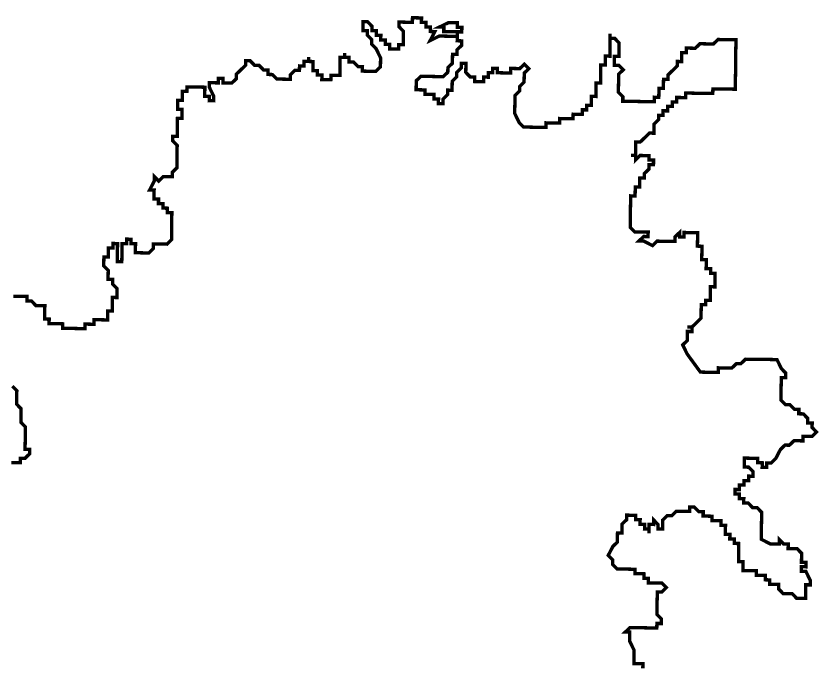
# Model space of a CAD drawing. Header units: metres. Extents: x 257673 to 289848, y 2129691 to 2228029.
# Drawn here: x 260970 to 261678, y 2183308 to 2183881 of the extents above; entities that cross this region are included whole.
import ezdxf

# ---------------------------------------------------------------- set-up
doc = ezdxf.new("R2010")
doc.units = ezdxf.units.M
doc.header["$MEASUREMENT"] = 0
doc.layers.add('HAZARDS LINE', color=1, linetype='Continuous')

msp = doc.modelspace()

# ---------------------------------------------------------------- linework, layer by layer
at = {"layer": 'HAZARDS LINE', "lineweight": 18}
for points in [[(260967.77, 2183634.3, 2.97, 2.97, 0), (260971.73, 2183634.26, 2.97, 2.97, 0), (260975.7, 2183634.21, 2.97, 2.97, 0), (260979.67, 2183634.16, 2.97, 2.97, 0), (260979.62, 2183630.19, 2.97, 2.97, 0), (260983.58, 2183630.14, 2.97, 2.97, 0), (260987.5, 2183626.13, 2.97, 2.97, 0), (260991.46, 2183626.08, 2.97, 2.97, 0), (260995.43, 2183626.03, 2.97, 2.97, 0), (260995.38, 2183622.07, 2.97, 2.97, 0), (260995.28, 2183614.13, 2.97, 2.97, 0), (260999.25, 2183614.09, 2.97, 2.97, 0), (260999.2, 2183610.12, 2.97, 2.97, 0), (261003.17, 2183610.07, 2.97, 2.97, 0), (261007.13, 2183610.02, 2.97, 2.97, 0), (261011.1, 2183609.97, 2.97, 2.97, 0), (261011.05, 2183606.01, 2.97, 2.97, 0), (261015.01, 2183605.96, 2.97, 2.97, 0), (261018.98, 2183605.91, 2.97, 2.97, 0), (261022.94, 2183605.86, 2.97, 2.97, 0), (261026.91, 2183605.81, 2.97, 2.97, 0), (261030.88, 2183605.77, 2.97, 2.97, 0), (261030.92, 2183609.73, 2.97, 2.97, 0), (261038.85, 2183609.63, 2.97, 2.97, 0), (261038.9, 2183613.6, 2.97, 2.97, 0), (261042.87, 2183613.55, 2.97, 2.97, 0), (261046.83, 2183613.5, 2.97, 2.97, 0), (261050.8, 2183613.46, 2.97, 2.97, 0), (261050.85, 2183617.42, 2.97, 2.97, 0), (261050.9, 2183621.39, 2.97, 2.97, 0), (261054.86, 2183621.34, 2.97, 2.97, 0), (261054.91, 2183625.3, 2.97, 2.97, 0), (261054.96, 2183629.27, 2.97, 2.97, 0), (261055.01, 2183633.24, 2.97, 2.97, 0), (261058.97, 2183633.19, 2.97, 2.97, 0), (261059.02, 2183637.15, 2.97, 2.97, 0), (261059.07, 2183641.12, 2.97, 2.97, 0), (261055.15, 2183645.13, 2.97, 2.97, 0), (261055.2, 2183649.1, 2.97, 2.97, 0), (261051.24, 2183649.15, 2.97, 2.97, 0), (261051.28, 2183653.12, 2.97, 2.97, 0), (261051.33, 2183657.08, 2.97, 2.97, 0), (261047.42, 2183661.1, 2.97, 2.97, 0), (261047.46, 2183665.06, 2.97, 2.97, 0), (261047.51, 2183669.03, 2.97, 2.97, 0), (261051.48, 2183668.98, 2.97, 2.97, 0), (261051.53, 2183672.95, 2.97, 2.97, 0), (261051.58, 2183676.91, 2.97, 2.97, 0), (261055.54, 2183676.86, 2.97, 2.97, 0), (261055.59, 2183680.83, 2.97, 2.97, 0), (261059.55, 2183680.78, 2.97, 2.97, 0), (261059.51, 2183676.81, 2.97, 2.97, 0), (261059.46, 2183672.85, 2.97, 2.97, 0), (261059.41, 2183668.88, 2.97, 2.97, 0), (261059.36, 2183664.92, 2.97, 2.97, 0), (261063.33, 2183664.87, 2.97, 2.97, 0), (261063.42, 2183672.8, 2.97, 2.97, 0), (261063.47, 2183676.77, 2.97, 2.97, 0), (261063.52, 2183680.73, 2.97, 2.97, 0), (261067.49, 2183680.68, 2.97, 2.97, 0), (261067.53, 2183684.65, 2.97, 2.97, 0), (261071.5, 2183684.6, 2.97, 2.97, 0), (261071.45, 2183680.63, 2.97, 2.97, 0), (261075.42, 2183680.59, 2.97, 2.97, 0), (261075.37, 2183676.62, 2.97, 2.97, 0), (261075.32, 2183672.65, 2.97, 2.97, 0), (261079.28, 2183672.61, 2.97, 2.97, 0), (261083.25, 2183672.56, 2.97, 2.97, 0), (261087.22, 2183672.51, 2.97, 2.97, 0), (261091.23, 2183676.43, 2.97, 2.97, 0), (261091.28, 2183680.39, 2.97, 2.97, 0), (261095.24, 2183680.34, 2.97, 2.97, 0), (261099.21, 2183680.29, 2.97, 2.97, 0), (261103.17, 2183680.25, 2.97, 2.97, 0), (261107.19, 2183684.16, 2.97, 2.97, 0), (261107.28, 2183692.1, 2.97, 2.97, 0), (261107.33, 2183696.06, 2.97, 2.97, 0), (261107.38, 2183700.03, 2.97, 2.97, 0), (261107.43, 2183703.99, 2.97, 2.97, 0), (261107.48, 2183707.96, 2.97, 2.97, 0), (261103.51, 2183708.01, 2.97, 2.97, 0), (261103.56, 2183711.97, 2.97, 2.97, 0), (261099.6, 2183712.02, 2.97, 2.97, 0), (261099.65, 2183715.99, 2.97, 2.97, 0), (261095.68, 2183716.04, 2.97, 2.97, 0), (261095.73, 2183720, 2.97, 2.97, 0), (261091.76, 2183720.05, 2.97, 2.97, 0), (261091.81, 2183724.02, 2.97, 2.97, 0), (261091.86, 2183727.98, 2.97, 2.97, 0), (261087.89, 2183728.03, 2.97, 2.97, 0), (261091.96, 2183735.92, 2.97, 2.97, 0), (261092.01, 2183739.88, 2.97, 2.97, 0), (261095.92, 2183735.87, 2.97, 2.97, 0), (261099.94, 2183739.78, 2.97, 2.97, 0), (261103.9, 2183739.74, 2.97, 2.97, 0), (261107.87, 2183739.69, 2.97, 2.97, 0), (261107.92, 2183743.65, 2.97, 2.97, 0), (261111.93, 2183747.57, 2.97, 2.97, 0), (261111.98, 2183751.54, 2.97, 2.97, 0), (261112.03, 2183755.5, 2.97, 2.97, 0), (261112.08, 2183759.47, 2.97, 2.97, 0), (261112.12, 2183763.44, 2.97, 2.97, 0), (261112.17, 2183767.4, 2.97, 2.97, 0), (261108.26, 2183771.42, 2.97, 2.97, 0), (261108.3, 2183775.38, 2.97, 2.97, 0), (261112.27, 2183775.33, 2.97, 2.97, 0), (261112.32, 2183779.3, 2.97, 2.97, 0), (261112.37, 2183783.26, 2.97, 2.97, 0), (261112.41, 2183787.23, 2.97, 2.97, 0), (261112.46, 2183791.2, 2.97, 2.97, 0), (261116.43, 2183791.15, 2.97, 2.97, 0), (261116.48, 2183795.11, 2.97, 2.97, 0), (261116.53, 2183799.08, 2.97, 2.97, 0), (261112.56, 2183799.13, 2.97, 2.97, 0), (261112.61, 2183803.09, 2.97, 2.97, 0), (261112.66, 2183807.06, 2.97, 2.97, 0), (261116.62, 2183807.01, 2.97, 2.97, 0), (261116.67, 2183810.98, 2.97, 2.97, 0), (261116.72, 2183814.94, 2.97, 2.97, 0), (261120.69, 2183814.9, 2.97, 2.97, 0), (261120.73, 2183818.86, 2.97, 2.97, 0), (261124.7, 2183818.81, 2.97, 2.97, 0), (261128.66, 2183818.76, 2.97, 2.97, 0), (261132.63, 2183818.72, 2.97, 2.97, 0), (261136.6, 2183818.67, 2.97, 2.97, 0), (261136.55, 2183814.7, 2.97, 2.97, 0), (261136.5, 2183810.74, 2.97, 2.97, 0), (261140.46, 2183810.69, 2.97, 2.97, 0), (261140.42, 2183806.72, 2.97, 2.97, 0), (261144.38, 2183806.67, 2.97, 2.97, 0), (261144.43, 2183810.64, 2.97, 2.97, 0), (261140.56, 2183818.62, 2.97, 2.97, 0), (261140.61, 2183822.59, 2.97, 2.97, 0), (261144.57, 2183822.54, 2.97, 2.97, 0), (261148.54, 2183822.49, 2.97, 2.97, 0), (261148.59, 2183826.45, 2.97, 2.97, 0), (261152.55, 2183826.41, 2.97, 2.97, 0), (261152.51, 2183822.44, 2.97, 2.97, 0), (261156.47, 2183822.39, 2.97, 2.97, 0), (261160.44, 2183822.34, 2.97, 2.97, 0), (261164.45, 2183826.26, 2.97, 2.97, 0), (261164.5, 2183830.23, 2.97, 2.97, 0), (261168.51, 2183834.14, 2.97, 2.97, 0), (261172.53, 2183838.06, 2.97, 2.97, 0), (261172.57, 2183842.03, 2.97, 2.97, 0), (261176.54, 2183841.98, 2.97, 2.97, 0), (261180.46, 2183837.96, 2.97, 2.97, 0), (261184.42, 2183837.92, 2.97, 2.97, 0), (261188.34, 2183833.9, 2.97, 2.97, 0), (261192.3, 2183833.85, 2.97, 2.97, 0), (261192.26, 2183829.89, 2.97, 2.97, 0), (261196.22, 2183829.84, 2.97, 2.97, 0), (261200.14, 2183825.82, 2.97, 2.97, 0), (261204.1, 2183825.77, 2.97, 2.97, 0), (261208.07, 2183825.73, 2.97, 2.97, 0), (261212.03, 2183825.68, 2.97, 2.97, 0), (261212.08, 2183829.64, 2.97, 2.97, 0), (261216.1, 2183833.56, 2.97, 2.97, 0), (261220.06, 2183833.51, 2.97, 2.97, 0), (261220.11, 2183837.48, 2.97, 2.97, 0), (261224.08, 2183837.43, 2.97, 2.97, 0), (261224.12, 2183841.4, 2.97, 2.97, 0), (261228.09, 2183841.35, 2.97, 2.97, 0), (261228.14, 2183845.31, 2.97, 2.97, 0), (261228.09, 2183841.35, 2.97, 2.97, 0), (261232.06, 2183841.3, 2.97, 2.97, 0), (261232.01, 2183837.33, 2.97, 2.97, 0), (261231.96, 2183833.37, 2.97, 2.97, 0), (261235.92, 2183833.32, 2.97, 2.97, 0), (261235.87, 2183829.35, 2.97, 2.97, 0), (261239.84, 2183829.3, 2.97, 2.97, 0), (261239.79, 2183825.34, 2.97, 2.97, 0), (261243.76, 2183825.29, 2.97, 2.97, 0), (261247.72, 2183825.24, 2.97, 2.97, 0), (261247.77, 2183829.21, 2.97, 2.97, 0), (261251.74, 2183829.16, 2.97, 2.97, 0), (261255.7, 2183829.11, 2.97, 2.97, 0), (261255.75, 2183833.08, 2.97, 2.97, 0), (261255.8, 2183837.04, 2.97, 2.97, 0), (261255.85, 2183841.01, 2.97, 2.97, 0), (261255.9, 2183844.97, 2.97, 2.97, 0), (261259.86, 2183844.93, 2.97, 2.97, 0), (261259.91, 2183848.89, 2.97, 2.97, 0), (261259.86, 2183844.93, 2.97, 2.97, 0), (261263.83, 2183844.88, 2.97, 2.97, 0), (261263.78, 2183840.91, 2.97, 2.97, 0), (261267.74, 2183840.86, 2.97, 2.97, 0), (261271.66, 2183836.85, 2.97, 2.97, 0), (261275.63, 2183836.8, 2.97, 2.97, 0), (261275.58, 2183832.83, 2.97, 2.97, 0), (261279.54, 2183832.78, 2.97, 2.97, 0), (261283.51, 2183832.74, 2.97, 2.97, 0), (261287.47, 2183832.69, 2.97, 2.97, 0), (261291.49, 2183836.61, 2.97, 2.97, 0), (261291.54, 2183840.57, 2.97, 2.97, 0), (261291.58, 2183844.54, 2.97, 2.97, 0), (261287.72, 2183852.52, 2.97, 2.97, 0), (261283.8, 2183856.53, 2.97, 2.97, 0), (261283.85, 2183860.5, 2.97, 2.97, 0), (261279.93, 2183864.51, 2.97, 2.97, 0), (261279.98, 2183868.48, 2.97, 2.97, 0), (261276.01, 2183868.53, 2.97, 2.97, 0), (261276.06, 2183872.49, 2.97, 2.97, 0), (261276.11, 2183876.46, 2.97, 2.97, 0), (261280.08, 2183876.41, 2.97, 2.97, 0), (261283.99, 2183872.4, 2.97, 2.97, 0), (261283.94, 2183868.43, 2.97, 2.97, 0), (261287.91, 2183868.38, 2.97, 2.97, 0), (261287.86, 2183864.42, 2.97, 2.97, 0), (261291.83, 2183864.37, 2.97, 2.97, 0), (261291.78, 2183860.4, 2.97, 2.97, 0), (261295.74, 2183860.35, 2.97, 2.97, 0), (261295.69, 2183856.39, 2.97, 2.97, 0), (261299.66, 2183856.34, 2.97, 2.97, 0), (261299.61, 2183852.37, 2.97, 2.97, 0), (261303.58, 2183852.32, 2.97, 2.97, 0), (261307.54, 2183852.28, 2.97, 2.97, 0), (261307.59, 2183856.24, 2.97, 2.97, 0), (261311.56, 2183856.19, 2.97, 2.97, 0), (261311.6, 2183860.16, 2.97, 2.97, 0), (261311.65, 2183864.12, 2.97, 2.97, 0), (261311.7, 2183868.09, 2.97, 2.97, 0), (261307.79, 2183872.11, 2.97, 2.97, 0), (261307.83, 2183876.07, 2.97, 2.97, 0), (261311.8, 2183876.02, 2.97, 2.97, 0), (261315.76, 2183875.97, 2.97, 2.97, 0), (261319.73, 2183875.93, 2.97, 2.97, 0), (261319.78, 2183879.89, 2.97, 2.97, 0), (261323.74, 2183879.84, 2.97, 2.97, 0), (261327.71, 2183879.79, 2.97, 2.97, 0), (261327.66, 2183875.83, 2.97, 2.97, 0), (261331.63, 2183875.78, 2.97, 2.97, 0), (261331.58, 2183871.81, 2.97, 2.97, 0), (261335.54, 2183871.77, 2.97, 2.97, 0), (261335.49, 2183867.8, 2.97, 2.97, 0), (261339.46, 2183867.75, 2.97, 2.97, 0), (261335.4, 2183859.87, 2.97, 2.97, 0), (261343.38, 2183863.74, 2.97, 2.97, 0), (261351.31, 2183863.64, 2.97, 2.97, 0), (261359.24, 2183863.54, 2.97, 2.97, 0), (261359.29, 2183867.51, 2.97, 2.97, 0), (261355.32, 2183867.56, 2.97, 2.97, 0), (261351.36, 2183867.61, 2.97, 2.97, 0), (261347.39, 2183867.65, 2.97, 2.97, 0), (261347.44, 2183871.62, 2.97, 2.97, 0), (261343.47, 2183871.67, 2.97, 2.97, 0), (261351.45, 2183875.54, 2.97, 2.97, 0), (261359.38, 2183875.44, 2.97, 2.97, 0), (261359.33, 2183871.47, 2.97, 2.97, 0), (261363.3, 2183871.43, 2.97, 2.97, 0), (261363.25, 2183867.46, 2.97, 2.97, 0), (261359.29, 2183867.51, 2.97, 2.97, 0), (261359.24, 2183863.54, 2.97, 2.97, 0), (261359.19, 2183859.58, 2.97, 2.97, 0), (261363.15, 2183859.53, 2.97, 2.97, 0), (261363.11, 2183855.56, 2.97, 2.97, 0), (261359.09, 2183851.64, 2.97, 2.97, 0), (261359.04, 2183847.68, 2.97, 2.97, 0), (261355.08, 2183847.73, 2.97, 2.97, 0), (261355.03, 2183843.76, 2.97, 2.97, 0), (261354.98, 2183839.79, 2.97, 2.97, 0), (261350.97, 2183835.88, 2.97, 2.97, 0), (261350.92, 2183831.91, 2.97, 2.97, 0), (261346.9, 2183827.99, 2.97, 2.97, 0), (261342.94, 2183828.04, 2.97, 2.97, 0), (261338.97, 2183828.09, 2.97, 2.97, 0), (261335.01, 2183828.14, 2.97, 2.97, 0), (261331.04, 2183828.19, 2.97, 2.97, 0), (261327.08, 2183828.24, 2.97, 2.97, 0), (261323.06, 2183824.32, 2.97, 2.97, 0), (261323.02, 2183820.35, 2.97, 2.97, 0), (261322.97, 2183816.39, 2.97, 2.97, 0), (261326.93, 2183816.34, 2.97, 2.97, 0), (261330.9, 2183816.29, 2.97, 2.97, 0), (261330.85, 2183812.32, 2.97, 2.97, 0), (261334.81, 2183812.28, 2.97, 2.97, 0), (261338.78, 2183812.23, 2.97, 2.97, 0), (261338.73, 2183808.26, 2.97, 2.97, 0), (261342.7, 2183808.21, 2.97, 2.97, 0), (261342.65, 2183804.25, 2.97, 2.97, 0), (261346.61, 2183804.2, 2.97, 2.97, 0), (261346.66, 2183808.16, 2.97, 2.97, 0), (261350.68, 2183812.08, 2.97, 2.97, 0), (261350.72, 2183816.05, 2.97, 2.97, 0), (261354.69, 2183816, 2.97, 2.97, 0), (261354.74, 2183819.96, 2.97, 2.97, 0), (261354.79, 2183823.93, 2.97, 2.97, 0), (261358.8, 2183827.85, 2.97, 2.97, 0), (261358.85, 2183831.81, 2.97, 2.97, 0), (261362.86, 2183835.73, 2.97, 2.97, 0), (261362.91, 2183839.7, 2.97, 2.97, 0), (261366.88, 2183839.65, 2.97, 2.97, 0), (261366.83, 2183835.68, 2.97, 2.97, 0), (261366.78, 2183831.72, 2.97, 2.97, 0), (261370.7, 2183827.7, 2.97, 2.97, 0), (261374.66, 2183827.65, 2.97, 2.97, 0), (261374.61, 2183823.69, 2.97, 2.97, 0), (261378.58, 2183823.64, 2.97, 2.97, 0), (261382.54, 2183823.59, 2.97, 2.97, 0), (261382.59, 2183827.56, 2.97, 2.97, 0), (261386.56, 2183827.51, 2.97, 2.97, 0), (261386.61, 2183831.47, 2.97, 2.97, 0), (261390.57, 2183831.43, 2.97, 2.97, 0), (261390.62, 2183835.39, 2.97, 2.97, 0), (261394.59, 2183835.34, 2.97, 2.97, 0), (261394.54, 2183831.38, 2.97, 2.97, 0), (261398.5, 2183831.33, 2.97, 2.97, 0), (261402.47, 2183831.28, 2.97, 2.97, 0), (261406.43, 2183831.23, 2.97, 2.97, 0), (261406.48, 2183835.2, 2.97, 2.97, 0), (261410.45, 2183835.15, 2.97, 2.97, 0), (261414.41, 2183835.1, 2.97, 2.97, 0), (261418.43, 2183839.02, 2.97, 2.97, 0), (261422.34, 2183835, 2.97, 2.97, 0), (261418.33, 2183831.09, 2.97, 2.97, 0), (261418.28, 2183827.12, 2.97, 2.97, 0), (261418.23, 2183823.15, 2.97, 2.97, 0), (261414.22, 2183819.24, 2.97, 2.97, 0), (261414.17, 2183815.27, 2.97, 2.97, 0), (261410.16, 2183811.35, 2.97, 2.97, 0), (261410.11, 2183807.39, 2.97, 2.97, 0), (261410.06, 2183803.42, 2.97, 2.97, 0), (261410.01, 2183799.46, 2.97, 2.97, 0), (261409.96, 2183795.49, 2.97, 2.97, 0), (261413.83, 2183787.51, 2.97, 2.97, 0), (261417.75, 2183783.49, 2.97, 2.97, 0), (261421.71, 2183783.45, 2.97, 2.97, 0), (261425.68, 2183783.4, 2.97, 2.97, 0), (261429.64, 2183783.35, 2.97, 2.97, 0), (261433.61, 2183783.3, 2.97, 2.97, 0), (261437.57, 2183783.25, 2.97, 2.97, 0), (261437.62, 2183787.22, 2.97, 2.97, 0), (261441.59, 2183787.17, 2.97, 2.97, 0), (261445.55, 2183787.12, 2.97, 2.97, 0), (261449.52, 2183787.07, 2.97, 2.97, 0), (261449.57, 2183791.04, 2.97, 2.97, 0), (261453.53, 2183790.99, 2.97, 2.97, 0), (261457.5, 2183790.94, 2.97, 2.97, 0), (261461.46, 2183790.89, 2.97, 2.97, 0), (261461.51, 2183794.86, 2.97, 2.97, 0), (261465.48, 2183794.81, 2.97, 2.97, 0), (261469.44, 2183794.76, 2.97, 2.97, 0), (261469.49, 2183798.73, 2.97, 2.97, 0), (261473.46, 2183798.68, 2.97, 2.97, 0), (261473.51, 2183802.65, 2.97, 2.97, 0), (261477.47, 2183802.6, 2.97, 2.97, 0), (261477.52, 2183806.56, 2.97, 2.97, 0), (261477.57, 2183810.53, 2.97, 2.97, 0), (261481.53, 2183810.48, 2.97, 2.97, 0), (261481.58, 2183814.45, 2.97, 2.97, 0), (261481.63, 2183818.41, 2.97, 2.97, 0), (261481.68, 2183822.38, 2.97, 2.97, 0), (261485.64, 2183822.33, 2.97, 2.97, 0), (261485.69, 2183826.3, 2.97, 2.97, 0), (261485.74, 2183830.26, 2.97, 2.97, 0), (261485.79, 2183834.23, 2.97, 2.97, 0), (261485.84, 2183838.19, 2.97, 2.97, 0), (261489.8, 2183838.15, 2.97, 2.97, 0), (261489.85, 2183842.11, 2.97, 2.97, 0), (261489.9, 2183846.08, 2.97, 2.97, 0), (261493.87, 2183846.03, 2.97, 2.97, 0), (261493.91, 2183849.99, 2.97, 2.97, 0), (261493.96, 2183853.96, 2.97, 2.97, 0), (261494.01, 2183857.93, 2.97, 2.97, 0), (261494.06, 2183861.89, 2.97, 2.97, 0), (261494.11, 2183865.86, 2.97, 2.97, 0), (261494.06, 2183861.89, 2.97, 2.97, 0), (261498.03, 2183861.84, 2.97, 2.97, 0), (261501.94, 2183857.83, 2.97, 2.97, 0), (261501.89, 2183853.86, 2.97, 2.97, 0), (261501.85, 2183849.9, 2.97, 2.97, 0), (261501.8, 2183845.93, 2.97, 2.97, 0), (261497.83, 2183845.98, 2.97, 2.97, 0), (261497.78, 2183842.01, 2.97, 2.97, 0), (261497.73, 2183838.05, 2.97, 2.97, 0), (261501.7, 2183838, 2.97, 2.97, 0), (261505.62, 2183833.98, 2.97, 2.97, 0), (261501.6, 2183830.07, 2.97, 2.97, 0), (261501.55, 2183826.1, 2.97, 2.97, 0), (261501.51, 2183822.14, 2.97, 2.97, 0), (261501.46, 2183818.17, 2.97, 2.97, 0), (261501.41, 2183814.2, 2.97, 2.97, 0), (261505.33, 2183810.19, 2.97, 2.97, 0), (261505.28, 2183806.22, 2.97, 2.97, 0), (261509.24, 2183806.17, 2.97, 2.97, 0), (261513.21, 2183806.13, 2.97, 2.97, 0), (261517.17, 2183806.08, 2.97, 2.97, 0), (261521.14, 2183806.03, 2.97, 2.97, 0), (261525.1, 2183805.98, 2.97, 2.97, 0), (261529.07, 2183805.93, 2.97, 2.97, 0), (261533.03, 2183805.88, 2.97, 2.97, 0), (261533.08, 2183809.85, 2.97, 2.97, 0), (261537.05, 2183809.8, 2.97, 2.97, 0), (261537.1, 2183813.77, 2.97, 2.97, 0), (261537.15, 2183817.73, 2.97, 2.97, 0), (261541.11, 2183817.68, 2.97, 2.97, 0), (261541.16, 2183821.65, 2.97, 2.97, 0), (261541.21, 2183825.62, 2.97, 2.97, 0), (261545.17, 2183825.57, 2.97, 2.97, 0), (261545.22, 2183829.53, 2.97, 2.97, 0), (261549.24, 2183833.45, 2.97, 2.97, 0), (261553.25, 2183837.37, 2.97, 2.97, 0), (261553.3, 2183841.33, 2.97, 2.97, 0), (261557.26, 2183841.29, 2.97, 2.97, 0), (261557.31, 2183845.25, 2.97, 2.97, 0), (261557.36, 2183849.22, 2.97, 2.97, 0), (261561.33, 2183849.17, 2.97, 2.97, 0), (261561.37, 2183853.14, 2.97, 2.97, 0), (261565.34, 2183853.09, 2.97, 2.97, 0), (261569.3, 2183853.04, 2.97, 2.97, 0), (261573.32, 2183856.96, 2.97, 2.97, 0), (261577.28, 2183856.91, 2.97, 2.97, 0), (261581.25, 2183856.86, 2.97, 2.97, 0), (261585.21, 2183856.81, 2.97, 2.97, 0), (261589.23, 2183860.73, 2.97, 2.97, 0), (261593.19, 2183860.68, 2.97, 2.97, 0), (261597.16, 2183860.63, 2.97, 2.97, 0), (261601.12, 2183860.58, 2.97, 2.97, 0), (261605.09, 2183860.53, 2.97, 2.97, 0), (261605.04, 2183856.57, 2.97, 2.97, 0), (261604.99, 2183852.6, 2.97, 2.97, 0), (261604.94, 2183848.64, 2.97, 2.97, 0), (261604.9, 2183844.67, 2.97, 2.97, 0), (261604.85, 2183840.7, 2.97, 2.97, 0), (261604.8, 2183836.74, 2.97, 2.97, 0), (261604.75, 2183832.77, 2.97, 2.97, 0), (261604.7, 2183828.81, 2.97, 2.97, 0), (261604.65, 2183824.84, 2.97, 2.97, 0), (261604.6, 2183820.87, 2.97, 2.97, 0), (261604.56, 2183816.91, 2.97, 2.97, 0), (261600.59, 2183816.96, 2.97, 2.97, 0), (261596.63, 2183817, 2.97, 2.97, 0), (261592.66, 2183817.05, 2.97, 2.97, 0), (261588.69, 2183817.1, 2.97, 2.97, 0), (261584.73, 2183817.15, 2.97, 2.97, 0), (261584.68, 2183813.18, 2.97, 2.97, 0), (261580.72, 2183813.23, 2.97, 2.97, 0), (261576.75, 2183813.28, 2.97, 2.97, 0), (261572.78, 2183813.33, 2.97, 2.97, 0), (261568.82, 2183813.38, 2.97, 2.97, 0), (261564.85, 2183813.43, 2.97, 2.97, 0), (261560.89, 2183813.48, 2.97, 2.97, 0), (261560.84, 2183809.51, 2.97, 2.97, 0), (261556.87, 2183809.56, 2.97, 2.97, 0), (261552.91, 2183809.61, 2.97, 2.97, 0), (261552.86, 2183805.64, 2.97, 2.97, 0), (261548.9, 2183805.69, 2.97, 2.97, 0), (261548.85, 2183801.72, 2.97, 2.97, 0), (261544.88, 2183801.77, 2.97, 2.97, 0), (261544.83, 2183797.81, 2.97, 2.97, 0), (261540.87, 2183797.85, 2.97, 2.97, 0), (261540.82, 2183793.89, 2.97, 2.97, 0), (261536.85, 2183793.94, 2.97, 2.97, 0), (261536.81, 2183789.97, 2.97, 2.97, 0), (261532.79, 2183786.05, 2.97, 2.97, 0), (261532.74, 2183782.09, 2.97, 2.97, 0), (261532.69, 2183778.12, 2.97, 2.97, 0), (261528.73, 2183778.17, 2.97, 2.97, 0), (261524.72, 2183774.25, 2.97, 2.97, 0), (261520.7, 2183770.34, 2.97, 2.97, 0), (261516.74, 2183770.38, 2.97, 2.97, 0), (261516.69, 2183766.42, 2.97, 2.97, 0), (261516.64, 2183762.45, 2.97, 2.97, 0), (261516.59, 2183758.49, 2.97, 2.97, 0), (261512.63, 2183758.53, 2.97, 2.97, 0), (261516.59, 2183758.49, 2.97, 2.97, 0), (261516.54, 2183754.52, 2.97, 2.97, 0), (261520.56, 2183758.44, 2.97, 2.97, 0), (261528.49, 2183758.34, 2.97, 2.97, 0), (261528.44, 2183754.37, 2.97, 2.97, 0), (261532.4, 2183754.33, 2.97, 2.97, 0), (261532.35, 2183750.36, 2.97, 2.97, 0), (261528.39, 2183750.41, 2.97, 2.97, 0), (261528.34, 2183746.44, 2.97, 2.97, 0), (261524.33, 2183742.52, 2.97, 2.97, 0), (261524.28, 2183738.56, 2.97, 2.97, 0), (261520.31, 2183738.61, 2.97, 2.97, 0), (261520.26, 2183734.64, 2.97, 2.97, 0), (261520.22, 2183730.68, 2.97, 2.97, 0), (261516.25, 2183730.72, 2.97, 2.97, 0), (261516.2, 2183726.76, 2.97, 2.97, 0), (261516.15, 2183722.79, 2.97, 2.97, 0), (261512.19, 2183722.84, 2.97, 2.97, 0), (261512.14, 2183718.87, 2.97, 2.97, 0), (261512.09, 2183714.91, 2.97, 2.97, 0), (261512.04, 2183710.94, 2.97, 2.97, 0), (261511.99, 2183706.98, 2.97, 2.97, 0), (261511.95, 2183703.01, 2.97, 2.97, 0), (261511.9, 2183699.04, 2.97, 2.97, 0), (261511.85, 2183695.08, 2.97, 2.97, 0), (261515.77, 2183691.06, 2.97, 2.97, 0), (261519.73, 2183691.02, 2.97, 2.97, 0), (261523.7, 2183690.97, 2.97, 2.97, 0), (261527.66, 2183690.92, 2.97, 2.97, 0), (261527.61, 2183686.95, 2.97, 2.97, 0), (261523.65, 2183687, 2.97, 2.97, 0), (261519.63, 2183683.08, 2.97, 2.97, 0), (261523.6, 2183683.03, 2.97, 2.97, 0), (261531.48, 2183678.97, 2.97, 2.97, 0), (261535.5, 2183682.89, 2.97, 2.97, 0), (261539.46, 2183682.84, 2.97, 2.97, 0), (261543.43, 2183682.79, 2.97, 2.97, 0), (261547.39, 2183682.74, 2.97, 2.97, 0), (261551.36, 2183682.7, 2.97, 2.97, 0), (261551.41, 2183686.66, 2.97, 2.97, 0), (261555.42, 2183690.58, 2.97, 2.97, 0), (261555.37, 2183686.61, 2.97, 2.97, 0), (261559.34, 2183686.56, 2.97, 2.97, 0), (261559.38, 2183690.53, 2.97, 2.97, 0), (261563.35, 2183690.48, 2.97, 2.97, 0), (261567.32, 2183690.43, 2.97, 2.97, 0), (261571.28, 2183690.38, 2.97, 2.97, 0), (261571.23, 2183686.42, 2.97, 2.97, 0), (261571.18, 2183682.45, 2.97, 2.97, 0), (261571.13, 2183678.49, 2.97, 2.97, 0), (261575.1, 2183678.44, 2.97, 2.97, 0), (261575.05, 2183674.47, 2.97, 2.97, 0), (261575, 2183670.51, 2.97, 2.97, 0), (261574.95, 2183666.54, 2.97, 2.97, 0), (261578.92, 2183666.49, 2.97, 2.97, 0), (261578.87, 2183662.53, 2.97, 2.97, 0), (261578.82, 2183658.56, 2.97, 2.97, 0), (261582.79, 2183658.51, 2.97, 2.97, 0), (261582.74, 2183654.54, 2.97, 2.97, 0), (261586.71, 2183654.5, 2.97, 2.97, 0), (261586.66, 2183650.53, 2.97, 2.97, 0), (261586.61, 2183646.56, 2.97, 2.97, 0), (261586.56, 2183642.6, 2.97, 2.97, 0), (261582.59, 2183642.65, 2.97, 2.97, 0), (261582.55, 2183638.68, 2.97, 2.97, 0), (261582.5, 2183634.72, 2.97, 2.97, 0), (261582.45, 2183630.75, 2.97, 2.97, 0), (261578.48, 2183630.8, 2.97, 2.97, 0), (261578.43, 2183626.83, 2.97, 2.97, 0), (261574.47, 2183626.88, 2.97, 2.97, 0), (261574.42, 2183622.91, 2.97, 2.97, 0), (261574.37, 2183618.95, 2.97, 2.97, 0), (261574.32, 2183614.98, 2.97, 2.97, 0), (261570.31, 2183611.06, 2.97, 2.97, 0), (261566.3, 2183607.15, 2.97, 2.97, 0), (261562.33, 2183607.2, 2.97, 2.97, 0), (261566.3, 2183607.15, 2.97, 2.97, 0), (261566.25, 2183603.18, 2.97, 2.97, 0), (261562.28, 2183603.23, 2.97, 2.97, 0), (261562.23, 2183599.26, 2.97, 2.97, 0), (261562.18, 2183595.3, 2.97, 2.97, 0), (261558.17, 2183591.38, 2.97, 2.97, 0), (261562.04, 2183583.4, 2.97, 2.97, 0), (261573.74, 2183567.39, 2.97, 2.97, 0), (261577.71, 2183567.34, 2.97, 2.97, 0), (261581.67, 2183567.29, 2.97, 2.97, 0), (261585.64, 2183567.24, 2.97, 2.97, 0), (261589.6, 2183567.2, 2.97, 2.97, 0), (261589.65, 2183571.16, 2.97, 2.97, 0), (261593.62, 2183571.11, 2.97, 2.97, 0), (261597.58, 2183571.07, 2.97, 2.97, 0), (261601.55, 2183571.02, 2.97, 2.97, 0), (261605.56, 2183574.93, 2.97, 2.97, 0), (261609.53, 2183574.89, 2.97, 2.97, 0), (261613.54, 2183578.8, 2.97, 2.97, 0), (261617.51, 2183578.75, 2.97, 2.97, 0), (261621.47, 2183578.71, 2.97, 2.97, 0), (261625.44, 2183578.66, 2.97, 2.97, 0), (261629.4, 2183578.61, 2.97, 2.97, 0), (261633.37, 2183578.56, 2.97, 2.97, 0), (261637.33, 2183578.51, 2.97, 2.97, 0), (261641.3, 2183578.46, 2.97, 2.97, 0), (261645.17, 2183570.48, 2.97, 2.97, 0), (261649.08, 2183566.47, 2.97, 2.97, 0), (261649.03, 2183562.5, 2.97, 2.97, 0), (261645.07, 2183562.55, 2.97, 2.97, 0), (261645.02, 2183558.58, 2.97, 2.97, 0), (261644.97, 2183554.62, 2.97, 2.97, 0), (261644.92, 2183550.65, 2.97, 2.97, 0), (261644.88, 2183546.69, 2.97, 2.97, 0), (261644.83, 2183542.72, 2.97, 2.97, 0), (261648.74, 2183538.71, 2.97, 2.97, 0), (261652.71, 2183538.66, 2.97, 2.97, 0), (261656.63, 2183534.64, 2.97, 2.97, 0), (261660.59, 2183534.59, 2.97, 2.97, 0), (261660.54, 2183530.63, 2.97, 2.97, 0), (261664.51, 2183530.58, 2.97, 2.97, 0), (261668.42, 2183526.57, 2.97, 2.97, 0), (261668.38, 2183522.6, 2.97, 2.97, 0), (261672.34, 2183522.55, 2.97, 2.97, 0), (261672.29, 2183518.59, 2.97, 2.97, 0), (261676.21, 2183514.57, 2.97, 2.97, 0), (261672.2, 2183510.65, 2.97, 2.97, 0), (261668.23, 2183510.7, 2.97, 2.97, 0), (261664.27, 2183510.75, 2.97, 2.97, 0), (261664.22, 2183506.78, 2.97, 2.97, 0), (261660.25, 2183506.83, 2.97, 2.97, 0), (261656.29, 2183506.88, 2.97, 2.97, 0), (261652.27, 2183502.96, 2.97, 2.97, 0), (261648.31, 2183503.01, 2.97, 2.97, 0), (261644.29, 2183499.09, 2.97, 2.97, 0), (261640.23, 2183491.21, 2.97, 2.97, 0), (261636.22, 2183487.29, 2.97, 2.97, 0), (261632.25, 2183487.34, 2.97, 2.97, 0), (261632.2, 2183483.38, 2.97, 2.97, 0), (261628.24, 2183483.43, 2.97, 2.97, 0), (261628.29, 2183487.39, 2.97, 2.97, 0), (261624.32, 2183487.44, 2.97, 2.97, 0), (261624.37, 2183491.41, 2.97, 2.97, 0), (261620.4, 2183491.45, 2.97, 2.97, 0), (261616.44, 2183491.5, 2.97, 2.97, 0), (261612.47, 2183491.55, 2.97, 2.97, 0), (261612.42, 2183487.59, 2.97, 2.97, 0), (261612.38, 2183483.62, 2.97, 2.97, 0), (261616.34, 2183483.57, 2.97, 2.97, 0), (261620.26, 2183479.56, 2.97, 2.97, 0), (261620.21, 2183475.59, 2.97, 2.97, 0), (261616.24, 2183475.64, 2.97, 2.97, 0), (261616.2, 2183471.67, 2.97, 2.97, 0), (261612.23, 2183471.72, 2.97, 2.97, 0), (261612.18, 2183467.76, 2.97, 2.97, 0), (261608.22, 2183467.8, 2.97, 2.97, 0), (261608.17, 2183463.84, 2.97, 2.97, 0), (261604.2, 2183463.89, 2.97, 2.97, 0), (261604.15, 2183459.92, 2.97, 2.97, 0), (261608.12, 2183459.87, 2.97, 2.97, 0), (261608.07, 2183455.91, 2.97, 2.97, 0), (261612.04, 2183455.86, 2.97, 2.97, 0), (261611.99, 2183451.89, 2.97, 2.97, 0), (261615.95, 2183451.84, 2.97, 2.97, 0), (261619.87, 2183447.83, 2.97, 2.97, 0), (261623.84, 2183447.78, 2.97, 2.97, 0), (261627.75, 2183443.77, 2.97, 2.97, 0), (261627.7, 2183439.8, 2.97, 2.97, 0), (261627.65, 2183435.83, 2.97, 2.97, 0), (261627.61, 2183431.87, 2.97, 2.97, 0), (261627.56, 2183427.9, 2.97, 2.97, 0), (261627.51, 2183423.94, 2.97, 2.97, 0), (261627.46, 2183419.97, 2.97, 2.97, 0), (261635.34, 2183415.91, 2.97, 2.97, 0), (261639.31, 2183415.86, 2.97, 2.97, 0), (261643.27, 2183415.81, 2.97, 2.97, 0), (261643.32, 2183419.78, 2.97, 2.97, 0), (261647.24, 2183415.76, 2.97, 2.97, 0), (261651.2, 2183415.71, 2.97, 2.97, 0), (261651.16, 2183411.75, 2.97, 2.97, 0), (261655.12, 2183411.7, 2.97, 2.97, 0), (261659.09, 2183411.65, 2.97, 2.97, 0), (261663, 2183407.63, 2.97, 2.97, 0), (261662.95, 2183403.67, 2.97, 2.97, 0), (261662.91, 2183399.7, 2.97, 2.97, 0), (261666.87, 2183399.65, 2.97, 2.97, 0), (261666.82, 2183395.69, 2.97, 2.97, 0), (261662.86, 2183395.74, 2.97, 2.97, 0), (261662.81, 2183391.77, 2.97, 2.97, 0), (261666.77, 2183391.72, 2.97, 2.97, 0), (261670.64, 2183383.74, 2.97, 2.97, 0), (261670.59, 2183379.78, 2.97, 2.97, 0), (261666.63, 2183379.82, 2.97, 2.97, 0), (261666.58, 2183375.86, 2.97, 2.97, 0), (261666.53, 2183371.89, 2.97, 2.97, 0), (261666.48, 2183367.93, 2.97, 2.97, 0), (261662.52, 2183367.97, 2.97, 2.97, 0), (261658.55, 2183368.02, 2.97, 2.97, 0), (261654.64, 2183372.04, 2.97, 2.97, 0), (261650.67, 2183372.09, 2.97, 2.97, 0), (261646.71, 2183372.13, 2.97, 2.97, 0), (261642.79, 2183376.15, 2.97, 2.97, 0), (261642.84, 2183380.12, 2.97, 2.97, 0), (261638.87, 2183380.16, 2.97, 2.97, 0), (261634.91, 2183380.21, 2.97, 2.97, 0), (261634.95, 2183384.18, 2.97, 2.97, 0), (261630.99, 2183384.23, 2.97, 2.97, 0), (261631.04, 2183388.19, 2.97, 2.97, 0), (261627.07, 2183388.24, 2.97, 2.97, 0), (261623.11, 2183388.29, 2.97, 2.97, 0), (261623.16, 2183392.26, 2.97, 2.97, 0), (261619.19, 2183392.3, 2.97, 2.97, 0), (261615.22, 2183392.35, 2.97, 2.97, 0), (261611.26, 2183392.4, 2.97, 2.97, 0), (261611.31, 2183396.37, 2.97, 2.97, 0), (261611.36, 2183400.33, 2.97, 2.97, 0), (261607.39, 2183400.38, 2.97, 2.97, 0), (261607.44, 2183404.35, 2.97, 2.97, 0), (261607.49, 2183408.31, 2.97, 2.97, 0), (261607.54, 2183412.28, 2.97, 2.97, 0), (261607.59, 2183416.25, 2.97, 2.97, 0), (261603.62, 2183416.29, 2.97, 2.97, 0), (261603.67, 2183420.26, 2.97, 2.97, 0), (261599.7, 2183420.31, 2.97, 2.97, 0), (261599.75, 2183424.27, 2.97, 2.97, 0), (261595.79, 2183424.32, 2.97, 2.97, 0), (261595.83, 2183428.29, 2.97, 2.97, 0), (261595.88, 2183432.26, 2.97, 2.97, 0), (261591.92, 2183432.3, 2.97, 2.97, 0), (261591.97, 2183436.27, 2.97, 2.97, 0), (261588, 2183436.32, 2.97, 2.97, 0), (261584.04, 2183436.37, 2.97, 2.97, 0), (261584.08, 2183440.33, 2.97, 2.97, 0), (261580.12, 2183440.38, 2.97, 2.97, 0), (261576.15, 2183440.43, 2.97, 2.97, 0), (261576.2, 2183444.4, 2.97, 2.97, 0), (261572.24, 2183444.44, 2.97, 2.97, 0), (261568.32, 2183448.46, 2.97, 2.97, 0), (261564.35, 2183448.51, 2.97, 2.97, 0), (261564.31, 2183444.54, 2.97, 2.97, 0), (261560.34, 2183444.59, 2.97, 2.97, 0), (261556.38, 2183444.64, 2.97, 2.97, 0), (261552.41, 2183444.69, 2.97, 2.97, 0), (261548.4, 2183440.77, 2.97, 2.97, 0), (261544.43, 2183440.82, 2.97, 2.97, 0), (261540.42, 2183436.9, 2.97, 2.97, 0), (261540.37, 2183432.93, 2.97, 2.97, 0), (261540.32, 2183428.97, 2.97, 2.97, 0), (261536.35, 2183429.02, 2.97, 2.97, 0), (261536.4, 2183432.98, 2.97, 2.97, 0), (261532.49, 2183437, 2.97, 2.97, 0), (261532.44, 2183433.03, 2.97, 2.97, 0), (261528.47, 2183433.08, 2.97, 2.97, 0), (261528.42, 2183429.11, 2.97, 2.97, 0), (261528.38, 2183425.15, 2.97, 2.97, 0), (261528.42, 2183429.11, 2.97, 2.97, 0), (261524.46, 2183429.16, 2.97, 2.97, 0), (261524.51, 2183433.13, 2.97, 2.97, 0), (261520.54, 2183433.18, 2.97, 2.97, 0), (261520.59, 2183437.14, 2.97, 2.97, 0), (261516.62, 2183437.19, 2.97, 2.97, 0), (261516.67, 2183441.16, 2.97, 2.97, 0), (261512.71, 2183441.21, 2.97, 2.97, 0), (261508.74, 2183441.25, 2.97, 2.97, 0), (261508.69, 2183437.29, 2.97, 2.97, 0), (261504.68, 2183433.37, 2.97, 2.97, 0), (261504.58, 2183425.44, 2.97, 2.97, 0), (261500.62, 2183425.49, 2.97, 2.97, 0), (261500.57, 2183421.52, 2.97, 2.97, 0), (261500.52, 2183417.56, 2.97, 2.97, 0), (261496.51, 2183413.64, 2.97, 2.97, 0), (261492.44, 2183405.76, 2.97, 2.97, 0), (261496.36, 2183401.74, 2.97, 2.97, 0), (261496.31, 2183397.77, 2.97, 2.97, 0), (261500.23, 2183393.76, 2.97, 2.97, 0), (261504.19, 2183393.71, 2.97, 2.97, 0), (261508.16, 2183393.66, 2.97, 2.97, 0), (261512.13, 2183393.61, 2.97, 2.97, 0), (261516.09, 2183393.57, 2.97, 2.97, 0), (261516.04, 2183389.6, 2.97, 2.97, 0), (261520.01, 2183389.55, 2.97, 2.97, 0), (261523.97, 2183389.5, 2.97, 2.97, 0), (261523.92, 2183385.54, 2.97, 2.97, 0), (261527.89, 2183385.49, 2.97, 2.97, 0), (261527.84, 2183381.52, 2.97, 2.97, 0), (261531.81, 2183381.47, 2.97, 2.97, 0), (261535.77, 2183381.43, 2.97, 2.97, 0), (261539.74, 2183381.38, 2.97, 2.97, 0), (261543.65, 2183377.36, 2.97, 2.97, 0), (261539.64, 2183373.44, 2.97, 2.97, 0), (261535.68, 2183373.49, 2.97, 2.97, 0), (261535.63, 2183369.53, 2.97, 2.97, 0), (261535.58, 2183365.56, 2.97, 2.97, 0), (261535.53, 2183361.6, 2.97, 2.97, 0), (261535.48, 2183357.63, 2.97, 2.97, 0), (261535.43, 2183353.66, 2.97, 2.97, 0), (261539.35, 2183349.65, 2.97, 2.97, 0), (261539.3, 2183345.68, 2.97, 2.97, 0), (261535.34, 2183345.73, 2.97, 2.97, 0), (261535.29, 2183341.77, 2.97, 2.97, 0), (261531.32, 2183341.81, 2.97, 2.97, 0), (261527.36, 2183341.86, 2.97, 2.97, 0), (261523.39, 2183341.91, 2.97, 2.97, 0), (261519.43, 2183341.96, 2.97, 2.97, 0), (261515.46, 2183342.01, 2.97, 2.97, 0), (261511.49, 2183342.06, 2.97, 2.97, 0), (261507.48, 2183338.14, 2.97, 2.97, 0), (261511.45, 2183338.09, 2.97, 2.97, 0), (261511.35, 2183330.16, 2.97, 2.97, 0), (261515.22, 2183322.18, 2.97, 2.97, 0), (261515.17, 2183318.21, 2.97, 2.97, 0), (261515.12, 2183314.25, 2.97, 2.97, 0), (261515.07, 2183310.28, 2.97, 2.97, 0), (261519.04, 2183310.23, 2.97, 2.97, 0), (261523, 2183310.18, 2.97, 2.97, 0), (261522.95, 2183306.22, 2.97, 2.97, 0)], [(260965.97, 2183487.56, 2.97, 2.97, 0), (260969.94, 2183487.51, 2.97, 2.97, 0), (260973.9, 2183487.47, 2.97, 2.97, 0), (260973.95, 2183491.43, 2.97, 2.97, 0), (260977.92, 2183491.38, 2.97, 2.97, 0), (260981.93, 2183495.3, 2.97, 2.97, 0), (260981.98, 2183499.27, 2.97, 2.97, 0), (260978.02, 2183499.31, 2.97, 2.97, 0), (260978.06, 2183503.28, 2.97, 2.97, 0), (260978.11, 2183507.25, 2.97, 2.97, 0), (260978.16, 2183511.21, 2.97, 2.97, 0), (260978.21, 2183515.18, 2.97, 2.97, 0), (260978.26, 2183519.14, 2.97, 2.97, 0), (260974.34, 2183523.16, 2.97, 2.97, 0), (260974.39, 2183527.13, 2.97, 2.97, 0), (260974.44, 2183531.09, 2.97, 2.97, 0), (260974.49, 2183535.06, 2.97, 2.97, 0), (260970.57, 2183539.07, 2.97, 2.97, 0), (260970.62, 2183543.04, 2.97, 2.97, 0), (260970.67, 2183547, 2.97, 2.97, 0), (260970.72, 2183550.97, 2.97, 2.97, 0), (260966.8, 2183554.98, 2.97, 2.97, 0)]]:
    msp.add_lwpolyline(points, format="xyseb", dxfattribs=at)

doc.saveas('drawing.dxf')
